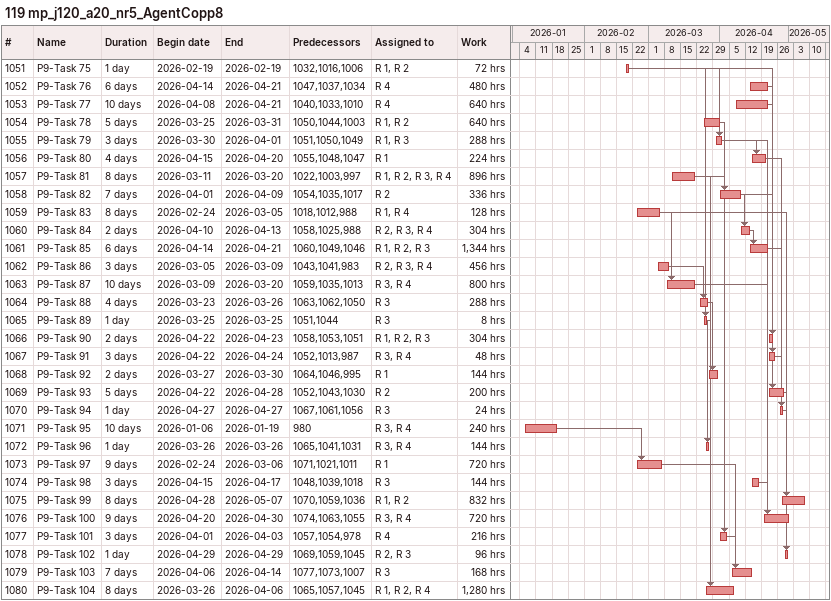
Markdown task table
119 mp_j120_a20_nr5_AgentCopp8

| ID | Task | Duration | Start | Finish | Predecessors | Resources | Work (h) |
|---|---|---|---|---|---|---|---|
| 1051 | P9-Task 75 | 1d | 2026-02-19 | 2026-02-19 | 1032, 1016, 1006 | R 1, R 2 | 72 |
| 1052 | P9-Task 76 | 6d | 2026-04-14 | 2026-04-21 | 1047, 1037, 1034 | R 4 | 480 |
| 1053 | P9-Task 77 | 10d | 2026-04-08 | 2026-04-21 | 1040, 1033, 1010 | R 4 | 640 |
| 1054 | P9-Task 78 | 5d | 2026-03-25 | 2026-03-31 | 1050, 1044, 1003 | R 1, R 2 | 640 |
| 1055 | P9-Task 79 | 3d | 2026-03-30 | 2026-04-01 | 1051, 1050, 1049 | R 1, R 3 | 288 |
| 1056 | P9-Task 80 | 4d | 2026-04-15 | 2026-04-20 | 1055, 1048, 1047 | R 1 | 224 |
| 1057 | P9-Task 81 | 8d | 2026-03-11 | 2026-03-20 | 1022, 1003, 997 | R 1, R 2, R 3, R 4 | 896 |
| 1058 | P9-Task 82 | 7d | 2026-04-01 | 2026-04-09 | 1054, 1035, 1017 | R 2 | 336 |
| 1059 | P9-Task 83 | 8d | 2026-02-24 | 2026-03-05 | 1018, 1012, 988 | R 1, R 4 | 128 |
| 1060 | P9-Task 84 | 2d | 2026-04-10 | 2026-04-13 | 1058, 1025, 988 | R 2, R 3, R 4 | 304 |
| 1061 | P9-Task 85 | 6d | 2026-04-14 | 2026-04-21 | 1060, 1049, 1046 | R 1, R 2, R 3 | 1344 |
| 1062 | P9-Task 86 | 3d | 2026-03-05 | 2026-03-09 | 1043, 1041, 983 | R 2, R 3, R 4 | 456 |
| 1063 | P9-Task 87 | 10d | 2026-03-09 | 2026-03-20 | 1059, 1035, 1013 | R 3, R 4 | 800 |
| 1064 | P9-Task 88 | 4d | 2026-03-23 | 2026-03-26 | 1063, 1062, 1050 | R 3 | 288 |
| 1065 | P9-Task 89 | 1d | 2026-03-25 | 2026-03-25 | 1051, 1044 | R 3 | 8 |
| 1066 | P9-Task 90 | 2d | 2026-04-22 | 2026-04-23 | 1058, 1053, 1051 | R 1, R 2, R 3 | 304 |
| 1067 | P9-Task 91 | 3d | 2026-04-22 | 2026-04-24 | 1052, 1013, 987 | R 3, R 4 | 48 |
| 1068 | P9-Task 92 | 2d | 2026-03-27 | 2026-03-30 | 1064, 1046, 995 | R 1 | 144 |
| 1069 | P9-Task 93 | 5d | 2026-04-22 | 2026-04-28 | 1052, 1043, 1030 | R 2 | 200 |
| 1070 | P9-Task 94 | 1d | 2026-04-27 | 2026-04-27 | 1067, 1061, 1056 | R 3 | 24 |
| 1071 | P9-Task 95 | 10d | 2026-01-06 | 2026-01-19 | 980 | R 3, R 4 | 240 |
| 1072 | P9-Task 96 | 1d | 2026-03-26 | 2026-03-26 | 1065, 1041, 1031 | R 3, R 4 | 144 |
| 1073 | P9-Task 97 | 9d | 2026-02-24 | 2026-03-06 | 1071, 1021, 1011 | R 1 | 720 |
| 1074 | P9-Task 98 | 3d | 2026-04-15 | 2026-04-17 | 1048, 1039, 1018 | R 3 | 144 |
| 1075 | P9-Task 99 | 8d | 2026-04-28 | 2026-05-07 | 1070, 1059, 1036 | R 1, R 2 | 832 |
| 1076 | P9-Task 100 | 9d | 2026-04-20 | 2026-04-30 | 1074, 1063, 1055 | R 3, R 4 | 720 |
| 1077 | P9-Task 101 | 3d | 2026-04-01 | 2026-04-03 | 1057, 1054, 978 | R 4 | 216 |
| 1078 | P9-Task 102 | 1d | 2026-04-29 | 2026-04-29 | 1069, 1059, 1045 | R 2, R 3 | 96 |
| 1079 | P9-Task 103 | 7d | 2026-04-06 | 2026-04-14 | 1077, 1073, 1007 | R 3 | 168 |
| 1080 | P9-Task 104 | 8d | 2026-03-26 | 2026-04-06 | 1065, 1057, 1045 | R 1, R 2, R 4 | 1280 |
